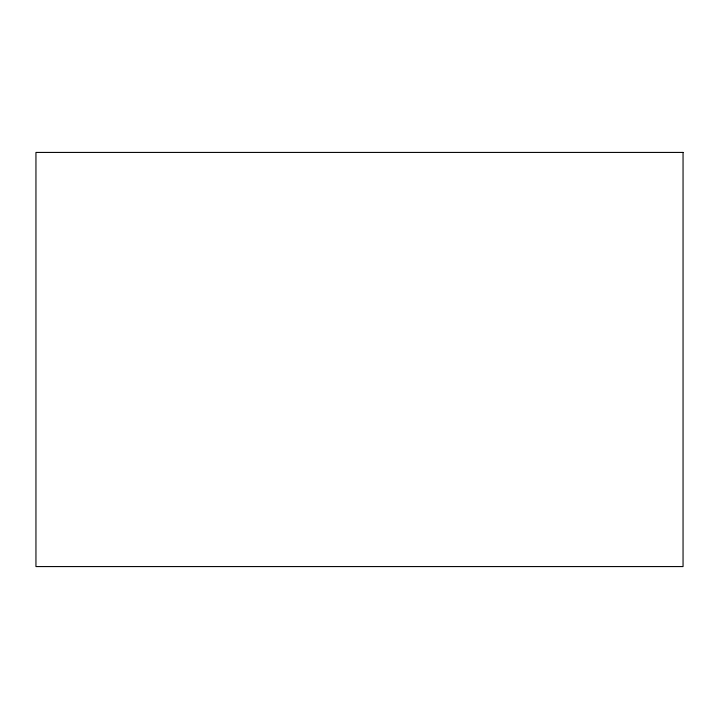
<?xml version="1.0" encoding="UTF-8"?>
<svg xmlns="http://www.w3.org/2000/svg" width="719" height="719" viewBox="0 0 719 719"><rect width="100%" height="100%" fill="white"/><g stroke="black" fill="none" stroke-linecap="round" stroke-linejoin="round"><path stroke-width="1.08" d="M683.05 152.428L35.95 152.428L35.95 566.572L683.05 566.572L683.05 152.428"/></g></svg>
